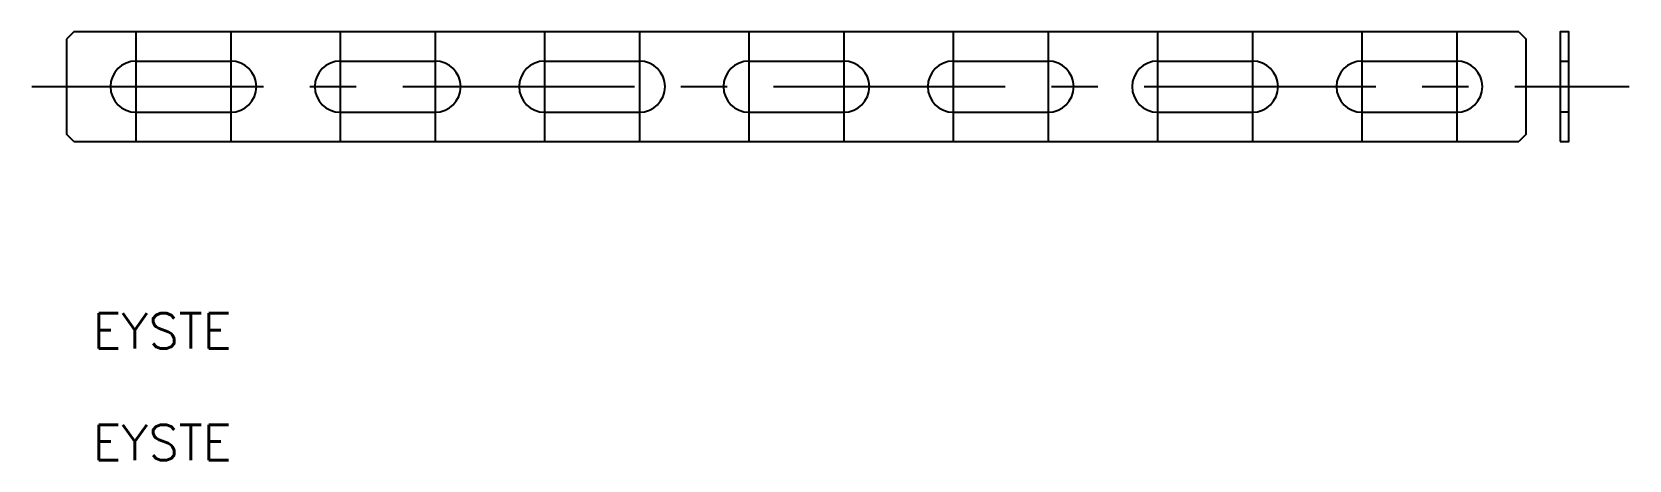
# Model space of a CAD drawing. Extents: x 221 to 440, y 27 to 86.
import ezdxf

# ---------------------------------------------------------------- set-up
doc = ezdxf.new("R2010")
doc.units = 0
doc.linetypes.add('CENTER', pattern=[50.8, 31.75, -6.35, 6.35, -6.35])
doc.linetypes.add('DASHED', pattern=[19.05, 12.7, -6.35])
doc.layers.get('0').update_dxf_attribs({"linetype": 'CONTINUOUS'})
doc.layers.add('CENTER', color=1, linetype='CENTER')
doc.styles.get("Standard").update_dxf_attribs({"font": 'txt.shx'})

msp = doc.modelspace()

# ---------------------------------------------------------------- linework, layer by layer
at = {"color": 7, "linetype": 'CONTINUOUS'}
for p, q in [((226.79, 85.78), (225.79, 84.78)), ((424.79, 85.78), (226.79, 85.78)), ((424.79, 85.78), (425.79, 84.78)), ((225.79, 84.78), (225.79, 71.78)), ((425.79, 71.78), (425.79, 84.78)), ((235.29, 81.78), (248.29, 81.78)), ((263.29, 81.78), (276.29, 81.78)), ((291.29, 81.78), (304.29, 81.78)), ((319.29, 81.78), (332.29, 81.78)), ((347.29, 81.78), (360.29, 81.78)), ((375.29, 81.78), (388.29, 81.78)), ((403.29, 81.78), (416.29, 81.78)), ((235.29, 74.78), (248.29, 74.78)), ((263.29, 74.78), (276.29, 74.78)), ((291.29, 74.78), (304.29, 74.78)), ((319.29, 74.78), (332.29, 74.78)), ((347.29, 74.78), (360.29, 74.78)), ((375.29, 74.78), (388.29, 74.78)), ((403.29, 74.78), (416.29, 74.78)), ((226.79, 70.78), (225.79, 71.78)), ((226.79, 70.78), (424.79, 70.78)), ((425.79, 71.78), (424.79, 70.78))]:
    msp.add_line(p, q, dxfattribs=at)
at = {"color": 3, "linetype": 'DASHED'}
for p, q in [((430.45, 81.78), (431.65, 81.78)), ((431.65, 74.78), (430.45, 74.78))]:
    msp.add_line(p, q, dxfattribs=at)
at = {"color": 7, "linetype": 'CONTINUOUS'}
msp.add_lwpolyline([(430.45, 70.78), (431.65, 70.78), (431.65, 85.78), (430.45, 85.78)], close=True, dxfattribs=at)
for centre, start, end in [((235.29, 78.28), 90, 270), ((248.29, 78.28), 270, 90), ((263.29, 78.28), 90, 270), ((276.29, 78.28), 270, 90), ((291.29, 78.28), 90, 270), ((304.29, 78.28), 270, 90), ((319.29, 78.28), 90, 270), ((332.29, 78.28), 270, 90), ((347.29, 78.28), 90, 270), ((360.29, 78.28), 270, 90), ((375.29, 78.28), 90, 270), ((388.29, 78.28), 270, 90), ((403.29, 78.28), 90, 270), ((416.29, 78.28), 270, 90)]:
    msp.add_arc(centre, 3.5, start, end, dxfattribs=at)
at = {"layer": 'CENTER', "color": 1, "linetype": 'CENTER'}
for p, q in [((235.29, 85.78), (235.29, 70.78)), ((248.29, 85.78), (248.29, 70.78)), ((263.29, 85.78), (263.29, 70.78)), ((276.29, 85.78), (276.29, 70.78)), ((291.29, 85.78), (291.29, 70.78)), ((304.29, 85.78), (304.29, 70.78)), ((319.29, 85.78), (319.29, 70.78)), ((332.29, 85.78), (332.29, 70.78)), ((347.29, 85.78), (347.29, 70.78)), ((360.29, 85.78), (360.29, 70.78)), ((375.29, 85.78), (375.29, 70.78)), ((388.29, 85.78), (388.29, 70.78)), ((403.29, 85.78), (403.29, 70.78)), ((416.29, 85.78), (416.29, 70.78)), ((221.04, 78.28), (439.89, 78.28))]:
    msp.add_line(p, q, dxfattribs=at)

# ---------------------------------------------------------------- texts
at = {"color": 7, "linetype": 'CONTINUOUS'}
for p in [(229.36, 42.39), (229.36, 27.1)]:
    msp.add_text('EYSTE', height=4.825, dxfattribs=at).set_placement(p)

doc.saveas('drawing.dxf')
